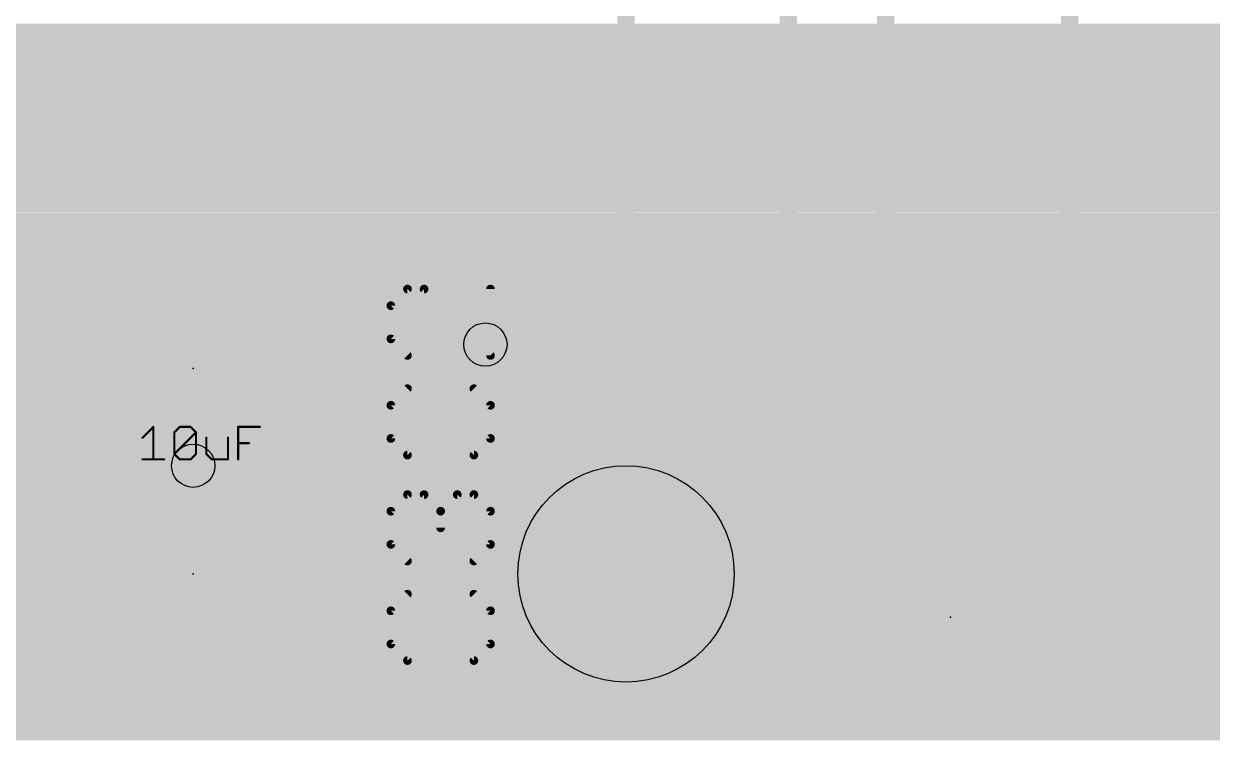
# Model space of a CAD drawing. Extents: x -29 to 78, y -15 to 28.
# Drawn here: x 25.95 to 39.9, y -0.18 to 8.24 of the extents above; entities that cross this region are included whole.
import ezdxf

# ---------------------------------------------------------------- set-up
doc = ezdxf.new("R2010")
doc.units = 0
for name, color, linetype in [('1', 12, 'CONTINUOUS'), ('16', 132, 'CONTINUOUS'), ('18', 110, 'CONTINUOUS'), ('20', 53, 'CONTINUOUS'), ('200', 132, 'CONTINUOUS'), ('201', 110, 'CONTINUOUS'), ('21', 41, 'CONTINUOUS'), ('23', 53, 'CONTINUOUS'), ('25', 253, 'CONTINUOUS'), ('27', 253, 'CONTINUOUS'), ('29', 253, 'CONTINUOUS'), ('30', 253, 'CONTINUOUS'), ('31', 253, 'CONTINUOUS'), ('44', 253, 'CONTINUOUS'), ('49', 6, 'CONTINUOUS'), ('51', 53, 'CONTINUOUS')]:
    doc.layers.add(name, color=color, linetype=linetype)

# ---------------------------------------------------------------- blocks, each defined once
blk = doc.blocks.new('RECT')
blk.add_solid([(-0.5, -0.5), (0.5, -0.5), (-0.5, 0.5), (0.5, 0.5)])
blk = doc.blocks.new('PIE')
at = {"const_width": 0.5}
blk.add_lwpolyline([(0, -0.25, 1), (0, 0.25, 1), (0, -0.25)], format="xyb", dxfattribs=at)
blk = doc.blocks.new('ROUNDV')
at = {"const_width": 0.5}
blk.add_lwpolyline([(0, -0.25, 1), (0, 0.25, 1), (0, -0.25)], format="xyb", dxfattribs=at)

msp = doc.modelspace()

# ---------------------------------------------------------------- linework, layer by layer
at = {"layer": '1'}
for points, const_width in [([(34.925, 8.509), (34.925, 3.683)], 0.2032), ([(24.0538, 4.279), (26.452, 4.279)], 0.254), ([(26.452, 4.279), (26.54, 4.191)], 0.254), ([(34.925, 3.683), (38.227, 3.683)], 0.2032), ([(38.227, 3.683), (38.227, 0)], 0.2032), ([(27.94, 3.048), (26.67, 1.778)], 0.254), ([(26.67, 1.778), (26.54, 1.778)], 0.254), ([(38.227, 0), (-2.921, 0)], 0.2032)]:
    msp.add_lwpolyline(points, dxfattribs=dict(at, const_width=const_width))
for points, const_width in [([(26.4969, 4.3239, 1), (26.4071, 4.2341)], 0.127), ([(26.452, 4.2155, 1), (26.452, 4.3425)], 0.127), ([(26.4951, 4.1461, 1), (26.5849, 4.2359)], 0.127), ([(34.925, 3.7338, 1), (34.925, 3.6322)], 0.1016), ([(38.2778, 3.683, 1), (38.1762, 3.683)], 0.1016), ([(38.227, 3.6322, 1), (38.227, 3.7338)], 0.1016), ([(34.8742, 3.683, 1), (34.9758, 3.683)], 0.1016), ([(27.9849, 3.0031, 1), (27.8951, 3.0929)], 0.127), ([(26.54, 1.8415, 1), (26.54, 1.7145)], 0.127), ([(26.6251, 1.8229, 1), (26.7149, 1.7331)], 0.127), ([(26.67, 1.7145, 1), (26.67, 1.8415)], 0.127), ([(38.1762, 0, 1), (38.2778, 0)], 0.1016), ([(38.227, -0.0508, 1), (38.227, 0.0508)], 0.1016)]:
    msp.add_lwpolyline(points, format="xyb", dxfattribs=dict(at, const_width=const_width))
at = {"layer": '16'}
for points, const_width in [([(33.02, 0), (33.02, 22.606)], 0.2032), ([(27.94, 3.048), (24.13, 6.858)], 0.254), ([(27.178, 2.286), (27.94, 3.048)], 0.254), ([(23.749, 2.286), (27.178, 2.286)], 0.254), ([(-2.921, 0), (33.02, 0)], 0.2032)]:
    msp.add_lwpolyline(points, dxfattribs=dict(at, const_width=const_width))
for points, const_width in [([(27.9849, 3.0031, 1), (27.8951, 3.0929)], 0.127), ([(27.8951, 3.0031, 1), (27.9849, 3.0929)], 0.127), ([(27.1331, 2.3309, 1), (27.2229, 2.2411)], 0.127), ([(27.178, 2.2225, 1), (27.178, 2.3495)], 0.127), ([(32.9692, 0, 1), (33.0708, 0)], 0.1016), ([(33.02, -0.0508, 1), (33.02, 0.0508)], 0.1016)]:
    msp.add_lwpolyline(points, format="xyb", dxfattribs=dict(at, const_width=const_width))
at = {"layer": '20', "const_width": 0.2032}
for points in [[(38.227, 0), (38.227, 22.606)], [(-2.921, 0), (38.227, 0)]]:
    msp.add_lwpolyline(points, dxfattribs=at)
at = {"layer": '20', "const_width": 0.1016}
for points in [[(38.1762, 0, 1), (38.2778, 0)], [(38.227, -0.0508, 1), (38.227, 0.0508)]]:
    msp.add_lwpolyline(points, format="xyb", dxfattribs=at)
at = {"layer": '20'}
msp.add_circle((33.02, 1.778), 1.27, dxfattribs=at)
at = {"layer": '21', "const_width": 0.2032}
for points in [[(35.932, 6.989), (37.632, 6.989)], [(26.94, 5.391), (25.84, 5.391)], [(28.94, 5.391), (30.44, 5.391)], [(30.44, 5.391), (30.44, 2.991)], [(25.84, 2.991), (26.94, 2.991)], [(26.94, 2.978), (25.84, 2.978)], [(30.44, 2.991), (28.94, 2.991)], [(28.94, 2.978), (30.44, 2.978)], [(30.44, 2.978), (30.44, 0.578)], [(25.84, 0.578), (26.94, 0.578)], [(30.44, 0.578), (28.94, 0.578)]]:
    msp.add_lwpolyline(points, dxfattribs=at)
at = {"layer": '21', "const_width": 0.1016}
for points in [[(35.932, 7.0398, 1), (35.932, 6.9382)], [(37.632, 6.9382, 1), (37.632, 7.0398)], [(26.94, 5.3402, 1), (26.94, 5.4418)], [(28.94, 5.4418, 1), (28.94, 5.3402)], [(30.4908, 5.391, 1), (30.3892, 5.391)], [(30.44, 5.3402, 1), (30.44, 5.4418)], [(26.94, 2.9402, 1), (26.94, 3.0418)], [(26.94, 2.9272, 1), (26.94, 3.0288)], [(28.94, 3.0418, 1), (28.94, 2.9402)], [(28.94, 3.0288, 1), (28.94, 2.9272)], [(30.4908, 2.978, 1), (30.3892, 2.978)], [(30.44, 2.9402, 1), (30.44, 3.0418)], [(30.44, 2.9272, 1), (30.44, 3.0288)], [(30.3892, 2.991, 1), (30.4908, 2.991)], [(26.94, 0.5272, 1), (26.94, 0.6288)], [(28.94, 0.6288, 1), (28.94, 0.5272)], [(30.3892, 0.578, 1), (30.4908, 0.578)], [(30.44, 0.5272, 1), (30.44, 0.6288)]]:
    msp.add_lwpolyline(points, format="xyb", dxfattribs=at)
at = {"layer": '23'}
for p in [(27.94, 4.191), (27.94, 1.778), (36.83, 1.27)]:
    msp.add_point(p, dxfattribs=at)
at = {"layer": '25', "const_width": 0.1016}
for points in [[(30.4547, 5.122), (30.2598, 4.9271)], [(30.6496, 5.122), (30.4547, 5.122)], [(31.4292, 4.3424), (30.6496, 5.122)], [(31.4292, 5.122), (31.4292, 4.3424)], [(30.2598, 4.9271), (30.2598, 4.5373)], [(30.2598, 4.5373), (30.4547, 4.3424)], [(30.4547, 3.9526), (30.2598, 3.7577)], [(31.4292, 3.7577), (31.2343, 3.9526)], [(30.2598, 3.7577), (30.2598, 3.3679)], [(31.4292, 3.3679), (31.4292, 3.7577)], [(30.2598, 3.3679), (30.4547, 3.173)], [(31.2343, 3.173), (31.4292, 3.3679)], [(30.4547, 3.173), (31.2343, 3.173)], [(30.2598, 2.5141), (30.4547, 2.709)], [(30.4547, 2.709), (30.6496, 2.709)], [(30.6496, 2.709), (30.8445, 2.5141)], [(30.8445, 2.5141), (31.0394, 2.709)], [(31.0394, 2.709), (31.2343, 2.709)], [(31.2343, 2.709), (31.4292, 2.5141)], [(30.2598, 2.1243), (30.2598, 2.5141)], [(30.8445, 2.5141), (30.8445, 2.3192)], [(31.4292, 2.5141), (31.4292, 2.1243)], [(30.4547, 1.9294), (30.2598, 2.1243)], [(31.4292, 2.1243), (31.2343, 1.9294)], [(30.4547, 1.5396), (30.2598, 1.3447)], [(31.4292, 1.3447), (31.2343, 1.5396)], [(30.2598, 1.3447), (30.2598, 0.9549)], [(31.4292, 0.9549), (31.4292, 1.3447)], [(30.2598, 0.9549), (30.4547, 0.76)], [(31.2343, 0.76), (31.4292, 0.9549)], [(30.4547, 0.76), (31.2343, 0.76)]]:
    msp.add_lwpolyline(points, dxfattribs=at)
at = {"layer": '25', "const_width": 0.0508}
for points in [[(30.4547, 5.1474, 1), (30.4547, 5.0966)], [(30.4727, 5.104, 1), (30.4367, 5.14)], [(30.6676, 5.14, 1), (30.6316, 5.104)], [(30.6496, 5.0966, 1), (30.6496, 5.1474)], [(31.4546, 5.122, 1), (31.4038, 5.122)], [(30.2418, 4.9451, 1), (30.2778, 4.9091)], [(30.2852, 4.9271, 1), (30.2344, 4.9271)], [(30.2778, 4.5553, 1), (30.2418, 4.5193)], [(30.2344, 4.5373, 1), (30.2852, 4.5373)], [(30.4367, 4.3244, 1), (30.4727, 4.3604)], [(31.4038, 4.3424, 1), (31.4546, 4.3424)], [(31.4112, 4.3244, 1), (31.4472, 4.3604)], [(30.4727, 3.9346, 1), (30.4367, 3.9706)], [(31.2523, 3.9706, 1), (31.2163, 3.9346)], [(30.2418, 3.7757, 1), (30.2778, 3.7397)], [(30.2852, 3.7577, 1), (30.2344, 3.7577)], [(31.4546, 3.7577, 1), (31.4038, 3.7577)], [(31.4112, 3.7397, 1), (31.4472, 3.7757)], [(30.2778, 3.3859, 1), (30.2418, 3.3499)], [(30.2344, 3.3679, 1), (30.2852, 3.3679)], [(31.4038, 3.3679, 1), (31.4546, 3.3679)], [(31.4472, 3.3499, 1), (31.4112, 3.3859)], [(30.4547, 3.1984, 1), (30.4547, 3.1476)], [(30.4367, 3.155, 1), (30.4727, 3.191)], [(31.2163, 3.191, 1), (31.2523, 3.155)], [(31.2343, 3.1476, 1), (31.2343, 3.1984)], [(30.4547, 2.7344, 1), (30.4547, 2.6836)], [(30.4727, 2.691, 1), (30.4367, 2.727)], [(30.6676, 2.727, 1), (30.6316, 2.691)], [(30.6496, 2.6836, 1), (30.6496, 2.7344)], [(31.0394, 2.7344, 1), (31.0394, 2.6836)], [(31.0574, 2.691, 1), (31.0214, 2.727)], [(31.2523, 2.727, 1), (31.2163, 2.691)], [(31.2343, 2.6836, 1), (31.2343, 2.7344)], [(30.2418, 2.5321, 1), (30.2778, 2.4961)], [(30.2852, 2.5141, 1), (30.2344, 2.5141)], [(30.8265, 2.5321, 1), (30.8625, 2.4961)], [(30.8699, 2.5141, 1), (30.8191, 2.5141)], [(30.8265, 2.4961, 1), (30.8625, 2.5321)], [(31.4546, 2.5141, 1), (31.4038, 2.5141)], [(31.4112, 2.4961, 1), (31.4472, 2.5321)], [(30.8191, 2.3192, 1), (30.8699, 2.3192)], [(30.2778, 2.1423, 1), (30.2418, 2.1063)], [(30.2344, 2.1243, 1), (30.2852, 2.1243)], [(31.4038, 2.1243, 1), (31.4546, 2.1243)], [(31.4472, 2.1063, 1), (31.4112, 2.1423)], [(30.4367, 1.9114, 1), (30.4727, 1.9474)], [(31.2163, 1.9474, 1), (31.2523, 1.9114)], [(30.4727, 1.5216, 1), (30.4367, 1.5576)], [(31.2523, 1.5576, 1), (31.2163, 1.5216)], [(30.2852, 1.3447, 1), (30.2344, 1.3447)], [(31.4546, 1.3447, 1), (31.4038, 1.3447)], [(30.2418, 1.3627, 1), (30.2778, 1.3267)], [(31.4112, 1.3267, 1), (31.4472, 1.3627)], [(30.2778, 0.9729, 1), (30.2418, 0.9369)], [(30.2344, 0.9549, 1), (30.2852, 0.9549)], [(31.4038, 0.9549, 1), (31.4546, 0.9549)], [(31.4472, 0.9369, 1), (31.4112, 0.9729)], [(30.4547, 0.7854, 1), (30.4547, 0.7346)], [(30.4367, 0.742, 1), (30.4727, 0.778)], [(31.2163, 0.778, 1), (31.2523, 0.742)], [(31.2343, 0.7346, 1), (31.2343, 0.7854)]]:
    msp.add_lwpolyline(points, format="xyb", dxfattribs=at)
at = {"layer": '27', "const_width": 0.0254}
for points in [[(27.3447, 3.3769), (27.4718, 3.504)], [(27.4718, 3.504), (27.4718, 3.1227)], [(27.7189, 3.4405), (27.7825, 3.504)], [(27.7825, 3.504), (27.9096, 3.504)], [(27.9096, 3.504), (27.9731, 3.4405)], [(28.4673, 3.1227), (28.4673, 3.504)], [(28.4673, 3.504), (28.7215, 3.504)], [(27.7189, 3.1863), (27.7189, 3.4405)], [(27.7189, 3.1863), (27.9731, 3.4405)], [(27.9731, 3.4405), (27.9731, 3.1863)], [(28.0931, 3.3769), (28.0931, 3.1863)], [(28.3473, 3.1227), (28.3473, 3.3769)], [(28.4673, 3.3134), (28.5944, 3.3134)], [(27.3447, 3.1227), (27.5989, 3.1227)], [(27.7825, 3.1227), (27.7189, 3.1863)], [(27.9096, 3.1227), (27.7825, 3.1227)], [(27.9731, 3.1863), (27.9096, 3.1227)], [(28.0931, 3.1863), (28.1567, 3.1227)], [(28.1567, 3.1227), (28.3473, 3.1227)]]:
    msp.add_lwpolyline(points, dxfattribs=at)
at = {"layer": '27', "const_width": 0.0127}
for points in [[(27.4782, 3.504, 1), (27.4655, 3.504)], [(27.4763, 3.4995, 1), (27.4673, 3.5085)], [(27.7825, 3.5104, 1), (27.7825, 3.4977)], [(27.7869, 3.4995, 1), (27.778, 3.5085)], [(27.9141, 3.5085, 1), (27.9051, 3.4995)], [(27.9096, 3.4977, 1), (27.9096, 3.5104)], [(28.4673, 3.5104, 1), (28.4673, 3.4977)], [(28.4737, 3.504, 1), (28.461, 3.504)], [(28.7215, 3.4977, 1), (28.7215, 3.5104)], [(27.3402, 3.3814, 1), (27.3492, 3.3724)], [(27.7253, 3.4405, 1), (27.7126, 3.4405)], [(27.7144, 3.445, 1), (27.7234, 3.436)], [(27.9795, 3.4405, 1), (27.9668, 3.4405)], [(27.9776, 3.436, 1), (27.9686, 3.445)], [(27.9686, 3.436, 1), (27.9776, 3.445)], [(28.0995, 3.3769, 1), (28.0868, 3.3769)], [(28.3537, 3.3769, 1), (28.341, 3.3769)], [(28.4673, 3.3197, 1), (28.4673, 3.307)], [(28.5944, 3.307, 1), (28.5944, 3.3197)], [(27.3447, 3.129, 1), (27.3447, 3.1164)], [(27.4655, 3.1227, 1), (27.4782, 3.1227)], [(27.5989, 3.1164, 1), (27.5989, 3.129)], [(27.7234, 3.1907, 1), (27.7144, 3.1818)], [(27.7144, 3.1907, 1), (27.7234, 3.1818)], [(27.7126, 3.1863, 1), (27.7253, 3.1863)], [(27.7825, 3.129, 1), (27.7825, 3.1164)], [(27.778, 3.1182, 1), (27.7869, 3.1272)], [(27.9051, 3.1272, 1), (27.9141, 3.1182)], [(27.9096, 3.1164, 1), (27.9096, 3.129)], [(27.9668, 3.1863, 1), (27.9795, 3.1863)], [(27.9776, 3.1818, 1), (27.9686, 3.1907)], [(28.0976, 3.1907, 1), (28.0886, 3.1818)], [(28.0868, 3.1863, 1), (28.0995, 3.1863)], [(28.1567, 3.129, 1), (28.1567, 3.1164)], [(28.1522, 3.1182, 1), (28.1612, 3.1272)], [(28.341, 3.1227, 1), (28.3537, 3.1227)], [(28.3473, 3.1164, 1), (28.3473, 3.129)], [(28.461, 3.1227, 1), (28.4737, 3.1227)]]:
    msp.add_lwpolyline(points, format="xyb", dxfattribs=at)
at = {"layer": '29', "const_width": 1.3716}
msp.add_lwpolyline([(33.02, 1.0922, 1), (33.02, 2.4638, 1), (33.02, 1.0922)], format="xyb", dxfattribs=at)
at = {"layer": '30', "const_width": 1.3716}
msp.add_lwpolyline([(33.02, 1.0922, 1), (33.02, 2.4638, 1), (33.02, 1.0922)], format="xyb", dxfattribs=at)
at = {"layer": '44'}
for centre in [(31.369, 4.4704), (27.94, 3.048)]:
    msp.add_circle(centre, 0.254, dxfattribs=at)
at = {"layer": '49', "const_width": 0.2032}
for points in [[(36.0681, 0), (36.0681, 22.606)], [(0.0001, 0), (36.0681, 0)]]:
    msp.add_lwpolyline(points, dxfattribs=at)
at = {"layer": '49', "const_width": 0.1016}
for points in [[(36.0173, 0, 1), (36.1189, 0)], [(36.0681, -0.0508, 1), (36.0681, 0.0508)]]:
    msp.add_lwpolyline(points, format="xyb", dxfattribs=at)
at = {"layer": '51', "const_width": 0.127}
msp.add_lwpolyline([(18.032, 6.989), (43.832, 6.989)], dxfattribs=at)

# ---------------------------------------------------------------- block references
at = {"layer": '1'}
for p, xscale, yscale, rotation in [((25.632, 6.989), 0.8, 1.6, 180), ((26.832, 6.989), 0.8, 1.6, 180), ((28.032, 6.989), 0.8, 1.6, 180), ((29.232, 6.989), 0.8, 1.6, 180), ((30.432, 6.989), 0.8, 1.6, 180), ((31.632, 6.989), 0.8, 1.6, 180), ((32.832, 6.989), 0.8, 1.6, 180), ((34.032, 6.989), 0.8, 1.6, 180), ((26.54, 4.191), 1.6, 1.4, 270), ((29.34, 4.191), 1.6, 1.4, 270), ((26.54, 1.778), 1.6, 1.4, 270), ((29.34, 1.778), 1.6, 1.4, 270)]:
    msp.add_blockref('RECT', p, dxfattribs=dict(at, xscale=xscale, yscale=yscale, rotation=rotation))
at = {"layer": '1', "xscale": 0.635, "yscale": 0.635}
msp.add_blockref('PIE', (36.83, 1.27), dxfattribs=at)
at = {"layer": '18', "xscale": 1.016, "yscale": 1.016}
for p in [(31.369, 4.4704), (31.369, 4.4704), (27.94, 3.048), (27.94, 3.048)]:
    msp.add_blockref('ROUNDV', p, dxfattribs=at)
at = {"layer": '200'}
for p, xscale, yscale in [((40.485, 8.1788), 9.1135, 0.1168), ((40.485, 8.062), 9.1135, 0.1168), ((40.485, 7.9452), 9.1135, 0.1169), ((40.485, 7.8283), 9.1135, 0.1168), ((40.485, 7.7115), 9.1135, 0.1169), ((40.485, 7.5946), 9.1135, 0.1168), ((40.485, 7.4778), 9.1135, 0.1168), ((40.485, 7.361), 9.1135, 0.1169), ((40.485, 7.2441), 9.1135, 0.1168), ((40.485, 7.1273), 9.1135, 0.1169), ((40.485, 7.0104), 9.1135, 0.1168), ((40.485, 6.8936), 9.1135, 0.1168), ((40.485, 6.7768), 9.1135, 0.1169), ((40.485, 6.6599), 9.1135, 0.1168), ((40.485, 6.5431), 9.1135, 0.1169), ((40.485, 6.4262), 9.1135, 0.1168), ((40.485, 6.3094), 9.1135, 0.1168), ((40.485, 6.1926), 9.1135, 0.1169), ((40.485, 6.0757), 9.1135, 0.1168), ((40.485, 5.9588), 9.1135, 0.1169), ((40.485, 5.842), 9.1135, 0.1168), ((40.485, 5.7252), 9.1135, 0.1168), ((40.485, 5.6084), 9.1135, 0.1169), ((40.5434, 5.4915), 9.2304, 0.1168), ((40.5434, 5.3746), 9.2304, 0.1169), ((40.5434, 5.2578), 9.2304, 0.1168), ((40.5434, 5.141), 9.2304, 0.1168), ((40.5434, 5.0242), 9.2304, 0.1169), ((40.5434, 4.9073), 9.2304, 0.1168), ((40.5434, 4.7904), 9.2304, 0.1169), ((40.5434, 4.6736), 9.2304, 0.1168), ((40.5434, 4.5568), 9.2304, 0.1168), ((40.5434, 4.44), 9.2304, 0.1169), ((40.5434, 4.3231), 9.2304, 0.1168), ((40.5434, 4.2062), 9.2304, 0.1169), ((40.5434, 4.0894), 9.2304, 0.1168), ((40.5434, 3.9726), 9.2304, 0.1168), ((40.5434, 3.8558), 9.2304, 0.1169), ((40.5434, 3.7389), 9.2304, 0.1168), ((40.5434, 3.6221), 9.2304, 0.1169), ((40.5434, 3.5052), 9.2304, 0.1168), ((40.485, 3.3884), 9.1135, 0.1168), ((40.485, 3.2715), 9.1135, 0.1169), ((40.485, 3.1547), 9.1135, 0.1168), ((40.4265, 3.0379), 8.9967, 0.1169), ((40.4265, 2.921), 8.9967, 0.1168), ((40.4265, 2.8042), 8.9967, 0.1168), ((40.4265, 2.6874), 8.9967, 0.1169), ((40.3681, 2.5705), 8.8799, 0.1168), ((40.3681, 2.4537), 8.8799, 0.1169), ((40.3681, 2.3368), 8.8799, 0.1168), ((40.3097, 2.22), 8.763, 0.1168), ((40.3097, 2.1032), 8.763, 0.1169), ((38.7908, 1.9863), 5.7252, 0.1168), ((38.674, 1.8695), 5.4915, 0.1169), ((38.6155, 1.7526), 5.3747, 0.1168), ((38.4987, 1.6358), 5.141, 0.1168), ((38.4402, 1.519), 5.0241, 0.1169), ((38.3235, 1.4021), 4.7905, 0.1168), ((38.3235, 1.2853), 4.7905, 0.1169), ((38.265, 1.1684), 4.6736, 0.1168), ((38.265, 1.0516), 4.6736, 0.1168), ((38.2066, 0.9348), 4.5568, 0.1169), ((38.2066, 0.8179), 4.5568, 0.1168), ((38.2066, 0.7011), 4.5568, 0.1169), ((38.1482, 0.5842), 4.4399, 0.1168), ((38.1482, 0.4674), 4.4399, 0.1168), ((38.1482, 0.3506), 4.4399, 0.1169), ((38.1482, 0.2337), 4.4399, 0.1168), ((38.1482, 0.1169), 4.4399, 0.1169), ((38.1482, 0), 4.4399, 0.1168), ((20.2132, -0.1168), 40.3098, 0.1168)]:
    msp.add_blockref('RECT', p, dxfattribs=dict(at, xscale=xscale, yscale=yscale))
at = {"layer": '201', "xscale": 35.9867}
for p, yscale in [((17.9349, 8.1788), 0.1168), ((17.9349, 8.062), 0.1168), ((17.9349, 7.9452), 0.1169), ((17.9349, 7.8283), 0.1168), ((17.9349, 7.7115), 0.1169), ((17.9349, 7.5946), 0.1168), ((17.9349, 7.4778), 0.1168), ((17.9349, 7.361), 0.1169), ((17.9349, 7.2441), 0.1168), ((17.9349, 7.1273), 0.1169), ((17.9349, 7.0104), 0.1168), ((17.9349, 6.8936), 0.1168), ((17.9349, 6.7768), 0.1169), ((17.9349, 6.6599), 0.1168), ((17.9349, 6.5431), 0.1169), ((17.9349, 6.4262), 0.1168), ((17.9349, 6.3094), 0.1168), ((17.9349, 6.1926), 0.1169), ((17.9349, 6.0757), 0.1168), ((17.9349, 5.9588), 0.1169), ((17.9349, 5.842), 0.1168), ((17.9349, 5.7252), 0.1168), ((17.9349, 5.6084), 0.1169), ((17.9349, 5.4915), 0.1168), ((17.9349, 5.3746), 0.1169), ((17.9349, 5.2578), 0.1168), ((17.9349, 5.141), 0.1168), ((17.9349, 5.0242), 0.1169), ((17.9349, 4.9073), 0.1168), ((17.9349, 4.7904), 0.1169), ((17.9349, 4.6736), 0.1168), ((17.9349, 4.5568), 0.1168), ((17.9349, 4.44), 0.1169), ((17.9349, 4.3231), 0.1168), ((17.9349, 4.2062), 0.1169), ((17.9349, 4.0894), 0.1168), ((17.9349, 3.9726), 0.1168), ((17.9349, 3.8558), 0.1169), ((17.9349, 3.7389), 0.1168), ((17.9349, 3.6221), 0.1169), ((17.9349, 3.5052), 0.1168), ((17.9349, 3.3884), 0.1168), ((17.9349, 3.2715), 0.1169), ((17.9349, 3.1547), 0.1168), ((17.9349, 3.0379), 0.1169), ((17.9349, 2.921), 0.1168), ((17.9349, 2.8042), 0.1168), ((17.9349, 2.6874), 0.1169), ((17.9349, 2.5705), 0.1168), ((17.9349, 2.4537), 0.1169), ((17.9349, 2.3368), 0.1168), ((17.9349, 2.22), 0.1168), ((17.9349, 2.1032), 0.1169), ((17.9349, 1.9863), 0.1168), ((17.9349, 1.8695), 0.1169), ((17.9349, 1.7526), 0.1168), ((17.9349, 1.6358), 0.1168), ((17.9349, 1.519), 0.1169), ((17.9349, 1.4021), 0.1168), ((17.9349, 1.2853), 0.1169), ((17.9349, 1.1684), 0.1168), ((17.9349, 1.0516), 0.1168), ((17.9349, 0.9348), 0.1169), ((17.9349, 0.8179), 0.1168), ((17.9349, 0.7011), 0.1169), ((17.9349, 0.5842), 0.1168), ((17.9349, 0.4674), 0.1168), ((17.9349, 0.3506), 0.1169), ((17.9349, 0.2337), 0.1168), ((17.9349, 0.1169), 0.1169), ((17.9349, 0), 0.1168)]:
    msp.add_blockref('RECT', p, dxfattribs=dict(at, yscale=yscale))
at = {"layer": '29'}
for p, xscale, yscale, rotation in [((25.632, 6.989), 1.0032, 1.8032, 180), ((26.832, 6.989), 1.0032, 1.8032, 180), ((28.032, 6.989), 1.0032, 1.8032, 180), ((29.232, 6.989), 1.0032, 1.8032, 180), ((30.432, 6.989), 1.0032, 1.8032, 180), ((31.632, 6.989), 1.0032, 1.8032, 180), ((32.832, 6.989), 1.0032, 1.8032, 180), ((34.032, 6.989), 1.0032, 1.8032, 180), ((26.54, 4.191), 1.8032, 1.6032, 270), ((29.34, 4.191), 1.8032, 1.6032, 270), ((26.54, 1.778), 1.8032, 1.6032, 270), ((29.34, 1.778), 1.8032, 1.6032, 270)]:
    msp.add_blockref('RECT', p, dxfattribs=dict(at, xscale=xscale, yscale=yscale, rotation=rotation))
at = {"layer": '29', "xscale": 0.8382, "yscale": 0.8382}
msp.add_blockref('PIE', (36.83, 1.27), dxfattribs=at)
at = {"layer": '31'}
for p, xscale, yscale, rotation in [((25.632, 6.989), 0.8, 1.6, 180), ((26.832, 6.989), 0.8, 1.6, 180), ((28.032, 6.989), 0.8, 1.6, 180), ((29.232, 6.989), 0.8, 1.6, 180), ((30.432, 6.989), 0.8, 1.6, 180), ((31.632, 6.989), 0.8, 1.6, 180), ((32.832, 6.989), 0.8, 1.6, 180), ((34.032, 6.989), 0.8, 1.6, 180), ((26.54, 4.191), 1.6, 1.4, 270), ((29.34, 4.191), 1.6, 1.4, 270), ((26.54, 1.778), 1.6, 1.4, 270), ((29.34, 1.778), 1.6, 1.4, 270)]:
    msp.add_blockref('RECT', p, dxfattribs=dict(at, xscale=xscale, yscale=yscale, rotation=rotation))

doc.saveas('drawing.dxf')
